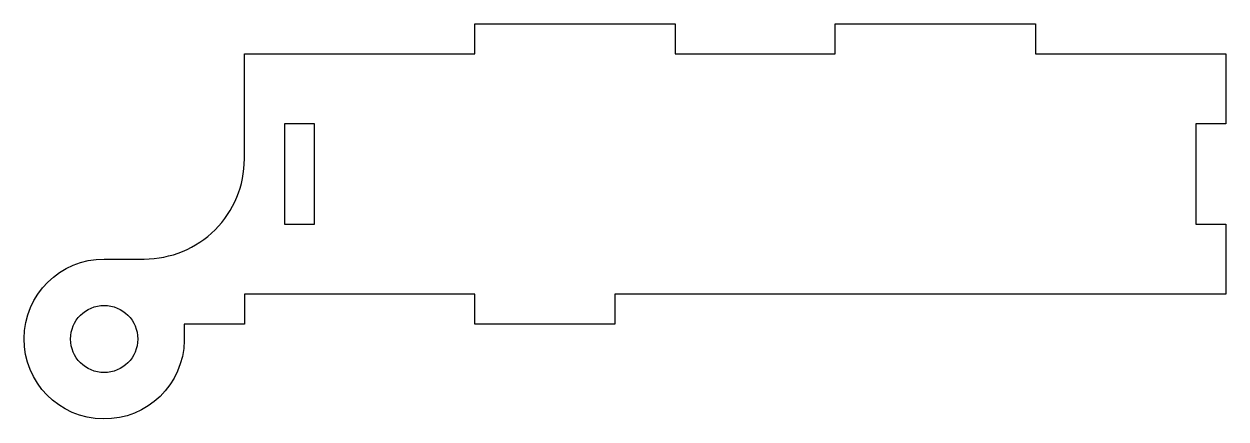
# Model space of a CAD drawing. Header units: millimetres. Extents: x 12.2 to 72.2, y -23.2 to -3.5.
import ezdxf

# ---------------------------------------------------------------- set-up
doc = ezdxf.new("R2010")
doc.units = ezdxf.units.MM
doc.layers.get('0').update_dxf_attribs({"linetype": 'CONTINUOUS'})

msp = doc.modelspace()

# ---------------------------------------------------------------- linework, layer by layer
msp.add_lwpolyline([(23.224, -10.24), (23.224, -4.99), (34.72, -4.99), (34.72, -3.49), (44.72, -3.49), (44.72, -4.99), (52.72, -4.99), (52.72, -3.49), (62.72, -3.49), (62.72, -4.99), (72.224, -4.99), (72.224, -8.49), (70.724, -8.49), (70.724, -13.49), (72.224, -13.49), (72.224, -16.99), (41.72, -16.99), (41.72, -18.49), (34.72, -18.49), (34.72, -16.99), (23.224, -16.99), (23.224, -18.49), (20.223, -18.49), (20.223, -19.308, -2.385315), (16.224, -15.24), (18.224, -15.24, 0.414214)], format="xyb", close=True)
msp.add_lwpolyline([(26.724, -8.49), (25.224, -8.49), (25.224, -13.49), (26.724, -13.49)], close=True)
msp.add_circle((16.224, -19.24), 1.677)

doc.saveas('drawing.dxf')
